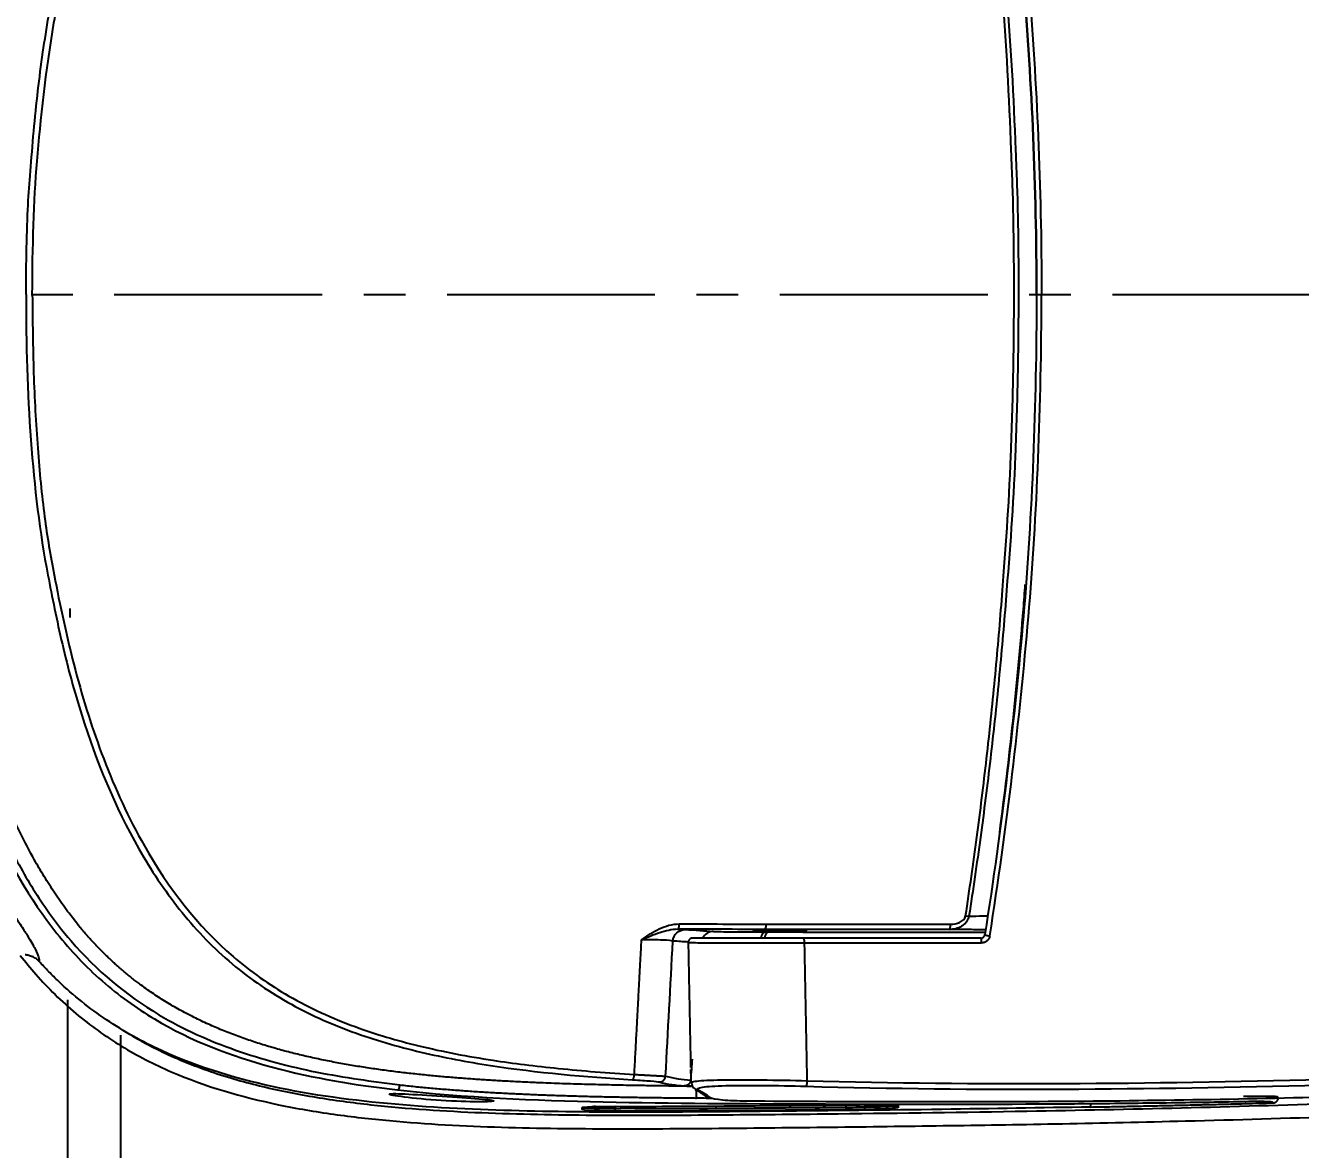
# Model space of a CAD drawing. Extents: x 796 to 6898, y -63 to 2465.
# Drawn here: x 1036.4 to 1343, y 1478.9 to 1749.3 of the extents above; entities that cross this region are included whole.
import ezdxf

# ---------------------------------------------------------------- set-up
doc = ezdxf.new("R2010")
doc.units = 0
doc.header["$LTSCALE"] = 20
doc.header["$MEASUREMENT"] = 0
doc.linetypes.add('CENTER', pattern=[2, 1.25, -0.25, 0.25, -0.25])
doc.layers.get('0').update_dxf_attribs({"linetype": 'CONTINUOUS'})
doc.layers.get('DEFPOINTS').update_dxf_attribs({"linetype": 'CONTINUOUS'})
for name, color, linetype in [('1', 7, 'CONTINUOUS'), ('4', 4, 'CONTINUOUS'), ('CENTER', 2, 'CENTER')]:
    doc.layers.add(name, color=color, linetype=linetype)
doc.styles.get("Standard").update_dxf_attribs({"font": 'NanumGothic.ttf'})
doc.dimstyles.get("Standard").update_dxf_attribs({"dimtxt": 2.7, "dimasz": 2.5, "dimexe": 1.5, "dimexo": 1.5, "dimgap": 1.5, "dimtad": 1, "dimdec": 0, "dimlfac": 10, "dimzin": 0, "dimdsep": 46, "dimtxsty": 'Standard', "dimcen": 0, "dimclrt": 2, "dimadec": 0, "dimazin": 0, "dimtfac": 1, "dimtdec": 0, "dimtmove": 0, "dimatfit": 3, "dimfxl": 0, "dimtolj": 1, "dimtzin": 0, "dimarcsym": 0})

# ---------------------------------------------------------------- blocks, each defined once
blk = doc.blocks.new('*D36')
at = {"color": 3, "lineweight": -2}
for p, q in [((997.8, 1686.1), (997.8, 1966)), ((1722.07, 1686.1), (1722.07, 1966)), ((1027.8, 1961), (1692.07, 1961))]:
    blk.add_line(p, q, dxfattribs=at)
at = {"color": 3}
for points in [[(1027.8, 1966), (1027.8, 1956), (997.8, 1961)], [(1692.07, 1966), (1692.07, 1956), (1722.07, 1961)]]:
    blk.add_solid(points, dxfattribs=at)
at = {"layer": 'DEFPOINTS', "color": 0}
for p in [(1722.07, 1961), (997.8, 1684.6), (1722.07, 1684.6)]:
    blk.add_point(p, dxfattribs=at)
at = {"color": 2, "insert": (1359.94, 1987.33), "char_height": 30, "attachment_point": 5}
blk.add_mtext('\\A1;725', dxfattribs=at)

msp = doc.modelspace()

# ---------------------------------------------------------------- linework, layer by layer
at = {"layer": '1', "color": 0, "linetype": 'Continuous'}
for p, q in [((1047.14, 1609.08), (1047.14, 1606.88)), ((1214.23, 1531.9), (1214.23, 1531.75)), ((1214.23, 1531.65), (1214.23, 1531.28)), ((1243.27, 1489.97), (1243.27, 1489.46)), ((1170.26, 1488.53), (1170.26, 1489.01)), ((1173.26, 1489.53), (1173.26, 1489.01)), ((1178.26, 1489.32), (1178.26, 1488.78)), ((1178.26, 1488.16), (1178.26, 1488.78)), ((1179.57, 1489.34), (1179.57, 1488.78)), ((1182.97, 1489.36), (1182.97, 1488.77)), ((1182.97, 1489.36), (1182.97, 1488.77)), ((1233.67, 1489.71), (1233.67, 1489.15)), ((1236.87, 1489.73), (1236.87, 1489.18)), ((1236.87, 1489.18), (1236.87, 1489.73)), ((1238.27, 1489.73), (1238.27, 1489.2)), ((1238.27, 1488.58), (1238.27, 1489.2)), ((1246.27, 1489), (1246.27, 1489.46))]:
    msp.add_line(p, q, dxfattribs=at)
for centre, major_axis, ratio, start_param, end_param in [((1193.28, 1533.41), (0, -1.5), 0.228999, 0.008965, 1.425862), ((1214.23, 1533.4), (0, -1.5), 0.223098, 0.008952, 1.423303), ((1258.56, 1533.36), (0, -1.5), 0.211079, 0.008928, 1.420364), ((1262.18, 1535.38), (1.48, -0.23), 0.119694, 4.942245, 5.579809), ((1196.79, 1528.78), (0, -1), 1, 3.141593, 4.746913), ((1201.9, 1528.4), (0.22, 2.99), 0.99324, 0.075247, 1.165164), ((1214.24, 1528.28), (0.01, 3), 0.378274, 0.009427, 1.035618), ((1215.02, 1528.28), (0.01, 3), 0.33934, 0.009277, 1.034676), ((1223.54, 1528.78), (0, 1), 0.221069, 4.562842, 6.283185), ((1266.12, 1528.78), (0, 1), 0.209286, 4.560828, 6.283185), ((1268.1, 1530.47), (-0.988, 0.156), 0.119842, 0, 1.800106), ((1198.13, 1494.8), (-0.75, -1.3), 0.990202, 5.230664, 6.795915), ((1224.1, 1495.65), (0.04, 1.5), 0.226161, 3.189015, 4.564472), ((1201.15, 1492.87), (-0.87, -1.22), 0.988984, 6.267805, 6.91796)]:
    msp.add_ellipse(centre, major_axis=major_axis, ratio=ratio, start_param=start_param, end_param=end_param, dxfattribs=at)
for points, degree, knots in [([(1007.18, 1684.61), (1007.21, 1688.52), (1007.26, 1696.25), (1007.62, 1707.73), (1008.19, 1715.45), (1009.01, 1726.42), (1010.07, 1737.13), (1012.36, 1755.42), (1017.09, 1780.58), (1025.64, 1806.56), (1035.2, 1825.51), (1043.96, 1838.39), (1054.73, 1849.87), (1066.93, 1858.73), (1081.08, 1865.69), (1095.67, 1870.44), (1111.13, 1873.76), (1121.25, 1875.04), (1126.31, 1875.68)], 3, [0, 0, 0, 0, 0.043893, 0.086888, 0.129007, 0.170264, 0.210669, 0.250243, 0.3783, 0.500162, 0.562466, 0.625028, 0.683175, 0.749984, 0.806331, 0.875009, 0.937446, 1, 1, 1, 1]), ([(1008.72, 1684.61), (1008.79, 1706.75), (1009.9, 1725.46), (1014.48, 1758.19), (1016.49, 1769), (1021.87, 1790.16), (1025.23, 1800.52), (1033.88, 1820.14), (1039.16, 1829.42), (1048.99, 1841.66), (1052.58, 1845.43), (1060.36, 1852.19), (1064.54, 1855.16), (1077.7, 1862.94), (1087.28, 1866.58), (1106.82, 1871.75), (1116.82, 1873.36), (1126.9, 1874.49)], 3, [0, 0, 0, 0, 0.25, 0.25, 0.375, 0.375, 0.5, 0.5, 0.625, 0.625, 0.6875, 0.6875, 0.75, 0.75, 0.875, 0.875, 1, 1, 1, 1]), ([(1196.68, 1874.66), (1191.81, 1874.61), (1181.32, 1874.51), (1164.96, 1874.13), (1147.23, 1873.35), (1128.6, 1871.85), (1109.72, 1869.13), (1089.11, 1864), (1070.52, 1855.64), (1055.67, 1843.69), (1045.95, 1832.16), (1037.25, 1818.32), (1029.73, 1801.81), (1023.48, 1782.37), (1018.96, 1762.52), (1015.77, 1742.34), (1013.71, 1721.94), (1012.53, 1705), (1012.39, 1691.38), (1012.32, 1684.61)], 3, [0, 0, 0, 0, 0.046725, 0.100737, 0.158073, 0.218821, 0.282905, 0.344446, 0.42649, 0.479304, 0.526887, 0.568969, 0.632108, 0.69401, 0.755202, 0.816507, 0.878002, 0.939323, 1, 1, 1, 1]), ([(1036.58, 1684.58), (1036.61, 1688.33), (1036.66, 1695.71), (1037.02, 1706.6), (1037.6, 1713.63), (1038.39, 1723.76), (1039.39, 1733.46), (1040.58, 1742.72), (1043.43, 1760.74), (1049.45, 1786.65), (1060.82, 1813.89), (1073.53, 1832.82), (1085.31, 1845.18), (1099.31, 1854.95), (1114.4, 1861.77), (1131.03, 1866.68), (1148.03, 1869.88), (1165.7, 1871.98), (1177.2, 1872.75), (1182.83, 1873.12)], 3, [0, 0, 0, 0, 0.039427, 0.077731, 0.114791, 0.150512, 0.184824, 0.217678, 0.249043, 0.377641, 0.498802, 0.562671, 0.62402, 0.684564, 0.749433, 0.805849, 0.874829, 0.938675, 1, 1, 1, 1]), ([(1038.09, 1684.58), (1038.11, 1695.9), (1038.45, 1707.17), (1040.05, 1726.64), (1041.34, 1738.33), (1044.26, 1755.73), (1045.4, 1761.5), (1048.06, 1772.99), (1049.6, 1778.73), (1054.88, 1795.56), (1059.23, 1806.35), (1067.82, 1821.54), (1071.04, 1826.43), (1078.13, 1835.45), (1082.02, 1839.62), (1088.5, 1845.26), (1090.77, 1847.05), (1095.46, 1850.35), (1097.87, 1851.87), (1105.26, 1856.08), (1110.43, 1858.42), (1121.14, 1862.36), (1126.68, 1863.96), (1137.77, 1866.59), (1143.38, 1867.62), (1160.31, 1870.18), (1171.74, 1871.18), (1183.25, 1871.85)], 3, [0, 0, 0, 0, 0.119755, 0.119755, 0.245504, 0.245504, 0.308379, 0.308379, 0.371254, 0.371254, 0.497003, 0.497003, 0.559878, 0.559878, 0.622752, 0.622752, 0.65419, 0.65419, 0.685627, 0.685627, 0.748501, 0.748501, 0.811376, 0.811376, 0.874251, 0.874251, 1, 1, 1, 1]), ([(1279.53, 1684.6), (1279.53, 1711.1), (1278.48, 1733.97), (1274.31, 1786.53), (1271.2, 1812.61), (1267.11, 1838.58)], 3, [0, 0, 0, 0, 0.5, 0.5, 1, 1, 1, 1]), ([(1268.3, 1838.88), (1272.4, 1812.87), (1275.52, 1786.73), (1279.68, 1734.07), (1280.73, 1711.15), (1280.73, 1684.6)], 3, [0, 0, 0, 0, 0.5, 0.5, 1, 1, 1, 1]), ([(1274.15, 1684.33), (1274.15, 1687.54), (1274.14, 1690.74), (1274.09, 1697.16), (1274.04, 1700.36), (1273.87, 1709.98), (1273.7, 1712.88), (1273, 1732.07), (1272.29, 1744.83), (1270.87, 1763.93), (1270.34, 1770.29), (1269.15, 1782.99), (1268.5, 1789.33), (1267.08, 1801.98), (1266.31, 1808.3), (1264.65, 1820.93), (1263.76, 1827.23), (1262.82, 1833.53)], 3, [0, 0, 0, 0, 0.0625, 0.0625, 0.125, 0.125, 0.25, 0.25, 0.5, 0.5, 0.625, 0.625, 0.75, 0.75, 0.875, 0.875, 1, 1, 1, 1]), ([(1263.62, 1833.59), (1264.59, 1827.29), (1265.49, 1820.98), (1267.19, 1808.36), (1267.97, 1802.03), (1269.42, 1789.37), (1270.09, 1783.03), (1271.3, 1770.32), (1271.84, 1763.96), (1273.29, 1744.85), (1274.02, 1732.09), (1274.74, 1712.89), (1274.91, 1709.99), (1275.09, 1700.37), (1275.13, 1697.16), (1275.19, 1690.74), (1275.2, 1687.54), (1275.19, 1684.33)], 3, [0, 0, 0, 0, 0.125, 0.125, 0.25, 0.25, 0.375, 0.375, 0.5, 0.5, 0.75, 0.75, 0.875, 0.875, 0.9375, 0.9375, 1, 1, 1, 1]), ([(1270.62, 1814.48), (1273.02, 1796.48), (1274.96, 1778.41), (1278.48, 1733.99), (1279.53, 1711.06), (1279.53, 1684.6)], 3, [0, 0, 0, 0, 0.408678, 0.408678, 1, 1, 1, 1]), ([(1007.18, 1684.61), (1007.2, 1662.46), (1008.25, 1640.21), (1012.76, 1610.9), (1014.75, 1600.06), (1020.1, 1578.79), (1023.46, 1568.38), (1032.1, 1548.59), (1037.4, 1539.21), (1047.3, 1526.78), (1050.92, 1522.94), (1058.78, 1516.04), (1063.01, 1512.99), (1076.32, 1505.04), (1086.02, 1501.36), (1105.72, 1496.09), (1115.77, 1494.45), (1125.89, 1493.29)], 3, [0, 0, 0, 0, 0.25, 0.25, 0.375, 0.375, 0.5, 0.5, 0.625, 0.625, 0.6875, 0.6875, 0.75, 0.75, 0.875, 0.875, 1, 1, 1, 1]), ([(1008.72, 1684.61), (1008.74, 1680.74), (1008.77, 1673.15), (1009.09, 1661.99), (1009.6, 1651.31), (1010.31, 1641.09), (1011.21, 1631.32), (1012.29, 1625.52), (1013.53, 1616.68), (1014.93, 1608.32), (1016.45, 1600.44), (1018.09, 1593.04), (1019.83, 1586.14), (1021.65, 1579.74), (1023.52, 1573.83), (1025.41, 1568.42), (1027.3, 1563.49), (1030.15, 1556.7), (1034.57, 1547.56), (1040.68, 1537.59), (1051.02, 1524.09), (1063.36, 1513.79), (1080.49, 1504.94), (1093.34, 1500.53), (1109.74, 1496.7), (1119.79, 1495.37), (1126.49, 1494.48)], 3, [0, 0, 0, 0, 0.043803, 0.085816, 0.126123, 0.164778, 0.201813, 0.237237, 0.271048, 0.303235, 0.33378, 0.362666, 0.389876, 0.415398, 0.439219, 0.461332, 0.481735, 0.500424, 0.547145, 0.600351, 0.638368, 0.749997, 0.792002, 0.875008, 0.916739, 1, 1, 1, 1]), ([(1196.79, 1494.15), (1181.15, 1494.32), (1159.26, 1494.69), (1131.01, 1495.97), (1100.85, 1499.2), (1073.39, 1511.26), (1061.35, 1520.28), (1054.29, 1527.1), (1051.23, 1530.33), (1046.55, 1535.97), (1035.61, 1551.63), (1022.33, 1582.63), (1016, 1615.03), (1013.08, 1642.76), (1012.31, 1669.85), (1012.32, 1684.61)], 5, [0, 0, 0, 0, 0, 0, 0.248533, 0.35731, 0.459634, 0.477422, 0.480384, 0.491238, 0.514901, 0.53066, 0.593382, 0.780263, 1, 1, 1, 1, 1, 1]), ([(1036.58, 1684.58), (1036.56, 1660.91), (1037.92, 1637.42), (1042.82, 1611.99), (1043.96, 1606.22), (1046.65, 1594.74), (1048.2, 1589.02), (1053.51, 1572.21), (1057.9, 1561.42), (1066.58, 1546.2), (1069.83, 1541.31), (1077, 1532.27), (1080.93, 1528.09), (1089.68, 1520.54), (1094.47, 1517.21), (1104.41, 1511.59), (1109.61, 1509.24), (1120.37, 1505.3), (1125.92, 1503.7), (1137.03, 1501.06), (1142.63, 1500.02), (1159.54, 1497.44), (1170.95, 1496.43), (1182.42, 1495.73)], 3, [0, 0, 0, 0, 0.25, 0.25, 0.3125, 0.3125, 0.375, 0.375, 0.5, 0.5, 0.5625, 0.5625, 0.625, 0.625, 0.6875, 0.6875, 0.75, 0.75, 0.8125, 0.8125, 0.875, 0.875, 1, 1, 1, 1]), ([(1038.09, 1684.58), (1038.15, 1678.27), (1038.25, 1665.94), (1039.25, 1647.94), (1040.86, 1630.88), (1043.59, 1615.3), (1047.92, 1594.69), (1054.93, 1572.42), (1066.02, 1548.15), (1081.26, 1528.24), (1099.87, 1515.22), (1115.07, 1508.31), (1131.6, 1503.46), (1145.32, 1500.86), (1156.59, 1499.31), (1164.81, 1498.4), (1173.62, 1497.6), (1179.71, 1497.2), (1182.84, 1497)], 3, [0, 0, 0, 0, 0.066982, 0.130716, 0.191334, 0.248966, 0.335776, 0.415755, 0.499002, 0.623838, 0.68452, 0.749311, 0.808177, 0.874762, 0.902999, 0.933262, 0.965585, 1, 1, 1, 1]), ([(1262.49, 1535.15), (1263.45, 1541.45), (1264.35, 1547.75), (1266.04, 1560.37), (1266.82, 1566.69), (1268.27, 1579.34), (1268.93, 1585.68), (1270.14, 1598.37), (1270.69, 1604.74), (1272.15, 1623.83), (1272.89, 1633.09), (1273.63, 1652.27), (1273.82, 1658.67), (1274.01, 1668.29), (1274.06, 1671.5), (1274.13, 1677.91), (1274.14, 1681.12), (1274.15, 1684.33)], 3, [0, 0, 0, 0, 0.125, 0.125, 0.25, 0.25, 0.375, 0.375, 0.5, 0.5, 0.75, 0.75, 0.875, 0.875, 0.9375, 0.9375, 1, 1, 1, 1]), ([(1275.19, 1684.33), (1275.19, 1681.12), (1275.17, 1677.91), (1275.1, 1671.49), (1275.05, 1668.28), (1274.86, 1658.66), (1274.67, 1652.26), (1273.91, 1633.07), (1273.16, 1623.81), (1271.66, 1604.7), (1271.1, 1598.34), (1269.87, 1585.63), (1269.19, 1579.29), (1267.71, 1566.63), (1266.91, 1560.31), (1265.19, 1547.69), (1264.27, 1541.38), (1263.29, 1535.09)], 3, [0, 0, 0, 0, 0.0625, 0.0625, 0.125, 0.125, 0.25, 0.25, 0.5, 0.5, 0.625, 0.625, 0.75, 0.75, 0.875, 0.875, 1, 1, 1, 1]), ([(1279.53, 1684.6), (1279.53, 1658.1), (1278.48, 1631.73), (1274.31, 1582.67), (1271.2, 1556.59), (1267.11, 1530.62)], 3, [0, 0, 0, 0, 0.5, 0.5, 1, 1, 1, 1]), ([(1268.3, 1530.32), (1272.4, 1556.33), (1275.52, 1582.47), (1279.68, 1631.63), (1280.73, 1658.05), (1280.73, 1684.6)], 3, [0, 0, 0, 0, 0.5, 0.5, 1, 1, 1, 1]), ([(1270.69, 1555.24), (1273.06, 1573.07), (1274.97, 1590.97), (1276.55, 1610.91), (1276.7, 1612.89), (1276.85, 1614.86)], 3, [0, 0, 0, 0, 0.901127, 0.901127, 1, 1, 1, 1]), ([(1022.98, 1548.84), (1023.63, 1548.52), (1024.49, 1547.8), (1026.44, 1545.52), (1027.2, 1544.58), (1028.76, 1542.47), (1029.34, 1541.66), (1030.78, 1539.62), (1031.65, 1538.35), (1033.52, 1535.6), (1034.42, 1534.25), (1035.83, 1532.1), (1036.38, 1531.24), (1037.75, 1529.04), (1038.32, 1528.04), (1039.59, 1525.58), (1039.81, 1524.72), (1039.74, 1524.18)], 3, [0, 0, 0, 0, 0.25, 0.25, 0.375, 0.375, 0.4375, 0.4375, 0.5, 0.5, 0.5625, 0.5625, 0.625, 0.625, 0.75, 0.75, 1, 1, 1, 1]), ([(1035.2, 1525.62), (1036.41, 1524.08), (1037.65, 1522.57), (1041.91, 1517.73), (1045.12, 1514.56), (1052.01, 1508.77), (1055.68, 1506.15), (1063.36, 1501.48), (1067.38, 1499.43), (1079.77, 1494.08), (1088.45, 1491.57), (1101.65, 1488.81), (1106.09, 1488.06), (1114.99, 1486.8), (1119.46, 1486.3), (1132.9, 1485.06), (1141.88, 1484.6), (1159.86, 1484.04), (1168.86, 1483.95), (1186.84, 1483.92), (1195.84, 1483.98), (1213.82, 1484.15), (1222.83, 1484.25), (1240.77, 1484.46), (1259.03, 1484.69), (1285.01, 1485.12), (1317.94, 1485.84), (1339.69, 1486.48), (1373.96, 1487.69), (1395.97, 1488.67), (1429, 1490.72), (1440, 1491.49), (1461.98, 1493.32), (1472.95, 1494.37), (1494.86, 1496.9), (1505.8, 1498.37), (1527.56, 1501.95), (1538.39, 1504.06), (1559.83, 1509.22), (1570.44, 1512.28), (1591.2, 1519.72), (1601.35, 1524.12), (1617.11, 1532.49), (1622.97, 1535.99), (1628.65, 1539.76)], 3, [0, 0, 0, 0, 0.010075, 0.010075, 0.033249, 0.033249, 0.056423, 0.056423, 0.079597, 0.079597, 0.125945, 0.125945, 0.149119, 0.149119, 0.172293, 0.172293, 0.218641, 0.218641, 0.264989, 0.264989, 0.311338, 0.311338, 0.357686, 0.357686, 0.404034, 0.450382, 0.49673, 0.553904, 0.553904, 0.657425, 0.657425, 0.709186, 0.709186, 0.760947, 0.760947, 0.812708, 0.812708, 0.864469, 0.864469, 0.91623, 0.91623, 0.967991, 0.967991, 1, 1, 1, 1]), ([(1184.58, 1529.38), (1184.59, 1529.44), (1184.66, 1529.45), (1184.75, 1529.51), (1184.79, 1529.54), (1184.92, 1529.63), (1185.01, 1529.69), (1185.26, 1529.88), (1185.43, 1530), (1185.95, 1530.35), (1186.3, 1530.58), (1187.36, 1531.25), (1188.09, 1531.66), (1190.34, 1532.71), (1191.96, 1533.2), (1193.62, 1533.19)], 3, [0, 0, 0, 0, 0.015625, 0.015625, 0.03125, 0.03125, 0.0625, 0.0625, 0.125, 0.125, 0.25, 0.25, 0.5, 0.5, 1, 1, 1, 1]), ([(1263.29, 1535.09), (1263.13, 1534.06), (1262.42, 1533.18), (1260.65, 1532.11), (1259.61, 1531.87), (1258.56, 1531.87)], 3, [0, 0, 0, 0, 0.5, 0.5, 1, 1, 1, 1]), ([(1258.87, 1533.15), (1259.61, 1533.15), (1260.34, 1533.26), (1261.71, 1533.86), (1262.37, 1534.4), (1262.49, 1535.15)], 3, [0, 0, 0, 0, 0.5, 0.5, 1, 1, 1, 1]), ([(1263.29, 1535.09), (1264.4, 1535.1), (1265.52, 1535.11), (1267.06, 1535.12), (1267.46, 1535.13), (1267.86, 1535.13)], 3, [0, 0, 0, 0, 0.741978, 0.741978, 1, 1, 1, 1]), ([(1193.28, 1531.91), (1191.82, 1531.91), (1190.37, 1531.53), (1188.21, 1530.82), (1187.49, 1530.55), (1186.41, 1530.13), (1186.05, 1529.99), (1185.5, 1529.76), (1185.32, 1529.69), (1185.04, 1529.58), (1184.95, 1529.54), (1184.81, 1529.48), (1184.77, 1529.46), (1184.68, 1529.43), (1184.59, 1529.44), (1184.59, 1529.38)], 3, [0, 0, 0, 0, 0.5, 0.5, 0.75, 0.75, 0.875, 0.875, 0.9375, 0.9375, 0.96875, 0.96875, 0.984375, 0.984375, 1, 1, 1, 1]), ([(1192.11, 1529.08), (1192.16, 1529.83), (1192.5, 1530.55), (1193.59, 1531.57), (1194.33, 1531.87), (1195.07, 1531.87)], 3, [0, 0, 0, 0, 0.5, 0.5, 1, 1, 1, 1]), ([(1223.54, 1529.78), (1220.18, 1529.78), (1216.69, 1529.78), (1210.1, 1529.78), (1206.99, 1529.78), (1201.84, 1529.78), (1199.79, 1529.78), (1197.37, 1529.78), (1196.8, 1529.78), (1196.78, 1529.78)], 3, [0, 0, 0, 0, 0.259246, 0.259246, 0.518493, 0.518493, 0.777739, 0.777739, 1, 1, 1, 1]), ([(1201.89, 1531.4), (1202.31, 1531.37), (1203.69, 1531.34), (1207.99, 1531.3), (1210.95, 1531.28), (1214.23, 1531.28)], 3, [0, 0, 0, 0, 0.5, 0.5, 1, 1, 1, 1]), ([(1214.23, 1531.75), (1212.49, 1531.73), (1211.42, 1531.71), (1211.42, 1531.68), (1212.49, 1531.66), (1214.23, 1531.65)], 3, [0, 0, 0, 0, 0.5, 0.5, 1, 1, 1, 1]), ([(1224.42, 1531.69), (1224.42, 1531.71), (1224.42, 1531.74), (1224.4, 1531.74), (1224.1, 1531.73), (1222.87, 1531.75), (1221.99, 1531.76), (1218.87, 1531.77), (1216.19, 1531.76), (1214.23, 1531.75)], 3, [0, 0, 0, 0, 0.00002, 0.00002, 0.250015, 0.250015, 0.50001, 0.50001, 1, 1, 1, 1]), ([(1214.23, 1531.65), (1216.19, 1531.64), (1218.86, 1531.65), (1221.99, 1531.67), (1222.87, 1531.67), (1223.92, 1531.69), (1224.22, 1531.7), (1224.35, 1531.71)], 3, [0, 0, 0, 0, 0.536931, 0.536931, 0.805396, 0.805396, 1, 1, 1, 1]), ([(1215.02, 1531.28), (1221.39, 1531.26), (1227.78, 1531.25), (1240.61, 1531.23), (1247.05, 1531.22), (1256.75, 1531.21), (1259.99, 1531.2), (1264.59, 1531.2), (1265.94, 1531.2), (1267.3, 1531.19)], 3, [0, 0, 0, 0, 0.369242, 0.369242, 0.738484, 0.738484, 0.923105, 0.923105, 1, 1, 1, 1]), ([(1266.12, 1529.78), (1265.19, 1529.78), (1264.26, 1529.78), (1262.19, 1529.78), (1261.06, 1529.78), (1247.78, 1529.78), (1235.65, 1529.78), (1223.54, 1529.78)], 3, [0, 0, 0, 0, 0.065536, 0.065536, 0.145408, 0.145408, 1, 1, 1, 1]), ([(1267.38, 1531.8), (1267.06, 1531.8), (1266.75, 1531.8), (1265.07, 1531.81), (1263.74, 1531.83), (1261.77, 1531.84), (1261.13, 1531.85), (1260.16, 1531.86), (1259.84, 1531.86), (1259.2, 1531.87), (1258.88, 1531.87), (1258.56, 1531.87)], 3, [0, 0, 0, 0, 0.104494, 0.104494, 0.552247, 0.552247, 0.776124, 0.776124, 0.888062, 0.888062, 1, 1, 1, 1]), ([(1266.12, 1529.78), (1266.23, 1529.78), (1266.34, 1529.8), (1266.51, 1529.86), (1266.56, 1529.88), (1266.66, 1529.94), (1266.71, 1529.97), (1266.81, 1530.05), (1266.85, 1530.09), (1266.93, 1530.18), (1266.96, 1530.23), (1267.02, 1530.34), (1267.04, 1530.39), (1267.08, 1530.51), (1267.1, 1530.57), (1267.11, 1530.62)], 3, [0, 0, 0, 0, 0.25, 0.25, 0.375, 0.375, 0.5, 0.5, 0.625, 0.625, 0.75, 0.75, 0.875, 0.875, 1, 1, 1, 1]), ([(1268.3, 1530.32), (1268.28, 1530.2), (1268.25, 1530.08), (1268.18, 1529.86), (1268.13, 1529.75), (1268.04, 1529.6), (1268.01, 1529.55), (1267.94, 1529.45), (1267.91, 1529.4), (1267.79, 1529.27), (1267.71, 1529.18), (1267.58, 1529.07), (1267.53, 1529.03), (1267.43, 1528.96), (1267.38, 1528.93), (1267.23, 1528.84), (1267.12, 1528.79), (1266.9, 1528.71), (1266.79, 1528.68), (1266.56, 1528.64), (1266.44, 1528.63), (1266.33, 1528.63)], 3, [0, 0, 0, 0, 0.125, 0.125, 0.25, 0.25, 0.3125, 0.3125, 0.375, 0.375, 0.5, 0.5, 0.5625, 0.5625, 0.625, 0.625, 0.75, 0.75, 0.875, 0.875, 1, 1, 1, 1]), ([(1182.84, 1497), (1182.93, 1498.61), (1183.1, 1501.74), (1183.34, 1506.27), (1183.56, 1510.49), (1183.77, 1514.41), (1183.97, 1518.01), (1184.14, 1521.3), (1184.3, 1524.27), (1184.44, 1526.93), (1184.53, 1528.6), (1184.57, 1529.38)], 3, [0, 0, 0, 0, 0.14962, 0.289664, 0.420105, 0.540919, 0.652086, 0.753591, 0.845419, 0.927558, 1, 1, 1, 1]), ([(1192.11, 1529.08), (1191.85, 1529.18), (1190.99, 1529.26), (1188.34, 1529.37), (1186.51, 1529.39), (1184.57, 1529.38)], 3, [0, 0, 0, 0, 0.5, 0.5, 1, 1, 1, 1]), ([(1195.79, 1528.76), (1195.78, 1528.73), (1196.39, 1528.72), (1198.92, 1528.68), (1201.06, 1528.66), (1206.43, 1528.63), (1209.67, 1528.63), (1216.55, 1528.62), (1220.25, 1528.62), (1223.76, 1528.63)], 3, [0, 0, 0, 0, 0.223055, 0.223055, 0.482036, 0.482036, 0.741018, 0.741018, 1, 1, 1, 1]), ([(1036.34, 1525.83), (1036.63, 1525.81), (1036.93, 1525.76), (1037.37, 1525.64), (1037.52, 1525.6), (1037.81, 1525.5), (1037.96, 1525.44), (1038.1, 1525.37)], 3, [0, 0, 0, 0, 0.5, 0.5, 0.75, 0.75, 1, 1, 1, 1]), ([(1039.74, 1524.18), (1039.51, 1524.43), (1039.25, 1524.66), (1038.84, 1524.96), (1038.7, 1525.05), (1038.41, 1525.22), (1038.25, 1525.3), (1038.1, 1525.37)], 3, [0, 0, 0, 0, 0.5, 0.5, 0.75, 0.75, 1, 1, 1, 1]), ([(1292.59, 1489.16), (1280.66, 1488.96), (1255.41, 1488.53), (1220.19, 1488.18), (1186.93, 1487.85), (1157.03, 1488.01), (1127.15, 1489.26), (1097.46, 1492.92), (1073.27, 1500.02), (1055.79, 1509.71), (1047.11, 1516.68), (1042.02, 1521.7), (1040.5, 1523.35), (1039.74, 1524.18)], 3, [0, 0, 0, 0, 0.136769, 0.289412, 0.403648, 0.517866, 0.632081, 0.746234, 0.860221, 0.918075, 0.974335, 0.987093, 1, 1, 1, 1]), ([(1062.02, 1506.36), (1065.54, 1504.27), (1069.2, 1502.42), (1077.15, 1498.99), (1081.44, 1497.46), (1089.86, 1494.94), (1093.97, 1493.92), (1102.45, 1492.13), (1106.81, 1491.39), (1115.59, 1490.14), (1120.01, 1489.63), (1133.32, 1488.39), (1142.23, 1487.92), (1160.1, 1487.34), (1169.05, 1487.23), (1186.97, 1487.17), (1195.94, 1487.23), (1213.89, 1487.37), (1222.86, 1487.46), (1246.97, 1487.71), (1262.11, 1487.92), (1302.04, 1488.62), (1326.82, 1489.22), (1373.56, 1490.91), (1395.51, 1491.92), (1428.4, 1494.01), (1439.34, 1494.8), (1461.2, 1496.66), (1472.11, 1497.73), (1492.21, 1500.09), (1501.4, 1501.32), (1510.56, 1502.77)], 3, [0, 0, 0, 0, 0.02719, 0.02719, 0.057414, 0.057414, 0.085502, 0.085502, 0.114879, 0.114879, 0.144368, 0.144368, 0.20358, 0.20358, 0.262988, 0.262988, 0.32251, 0.32251, 0.382067, 0.382067, 0.482525, 0.482525, 0.647067, 0.647067, 0.792885, 0.792885, 0.865713, 0.865713, 0.93846, 0.93846, 1, 1, 1, 1]), ([(1182.84, 1497), (1182.94, 1496.99), (1183.14, 1496.98), (1183.43, 1496.96), (1183.73, 1496.95), (1184.02, 1496.93), (1184.32, 1496.91), (1184.62, 1496.9), (1184.91, 1496.88), (1185.21, 1496.87), (1185.5, 1496.85), (1185.78, 1496.83), (1186.07, 1496.82), (1186.35, 1496.8), (1186.63, 1496.79), (1186.9, 1496.78), (1187.16, 1496.76), (1187.42, 1496.75), (1187.67, 1496.73), (1187.84, 1496.73), (1187.95, 1496.72), (1187.99, 1496.72), (1188.04, 1496.71), (1188.08, 1496.71), (1188.13, 1496.71), (1188.17, 1496.71), (1188.22, 1496.7), (1188.27, 1496.7), (1188.32, 1496.7), (1188.37, 1496.7), (1188.42, 1496.69), (1188.47, 1496.69), (1188.52, 1496.69), (1188.57, 1496.68), (1188.63, 1496.68), (1188.68, 1496.68), (1188.73, 1496.67), (1188.79, 1496.67), (1188.84, 1496.67), (1188.9, 1496.66), (1188.95, 1496.66), (1189.01, 1496.66), (1189.06, 1496.66), (1189.11, 1496.65), (1189.17, 1496.65), (1189.22, 1496.65), (1189.28, 1496.64), (1189.33, 1496.64), (1189.38, 1496.64), (1189.44, 1496.63), (1189.49, 1496.63), (1189.54, 1496.63), (1189.59, 1496.63), (1189.64, 1496.62), (1189.69, 1496.62), (1189.74, 1496.62), (1189.79, 1496.62), (1189.83, 1496.61), (1189.88, 1496.61), (1189.92, 1496.61), (1189.97, 1496.61), (1190.01, 1496.61), (1190.05, 1496.6), (1190.09, 1496.6), (1190.12, 1496.6), (1190.16, 1496.6), (1190.18, 1496.6), (1190.21, 1496.6), (1190.23, 1496.6), (1190.3, 1496.59), (1190.27, 1496.59), (1190.35, 1496.59), (1190.32, 1496.59), (1190.34, 1496.59)], 3, [0, 0, 0, 0, 0.025123, 0.0506, 0.076425, 0.102592, 0.129094, 0.155923, 0.18307, 0.210524, 0.238277, 0.266315, 0.294627, 0.323199, 0.352016, 0.381065, 0.410328, 0.43979, 0.469433, 0.49924, 0.504483, 0.509898, 0.515486, 0.521247, 0.527179, 0.533284, 0.539561, 0.54601, 0.552629, 0.55942, 0.566381, 0.573513, 0.580815, 0.588285, 0.595925, 0.603733, 0.611708, 0.61985, 0.628159, 0.636633, 0.645271, 0.654074, 0.663039, 0.672165, 0.681453, 0.6909, 0.700505, 0.710267, 0.720185, 0.730257, 0.740482, 0.750857, 0.761383, 0.772056, 0.782875, 0.793837, 0.804942, 0.816187, 0.82757, 0.839088, 0.85074, 0.862522, 0.874433, 0.88647, 0.89863, 0.91091, 0.923308, 0.935821, 0.948445, 0.961179, 0.974018, 0.986959, 1, 1, 1, 1]), ([(1125.89, 1493.29), (1126.01, 1493.29), (1126.15, 1493.41), (1126.38, 1493.87), (1126.46, 1494.2), (1126.49, 1494.48)], 3, [0, 0, 0, 0, 0.5, 0.5, 1, 1, 1, 1]), ([(1125.89, 1493.29), (1142.19, 1491.43), (1158.73, 1490.77), (1192.02, 1490.04), (1208.76, 1489.98), (1242.58, 1489.83), (1259.68, 1489.81), (1282.14, 1489.92), (1287.36, 1489.96), (1292.59, 1490)], 3, [0, 0, 0, 0, 0.302886, 0.302886, 0.605773, 0.605773, 0.908659, 0.908659, 1, 1, 1, 1]), ([(1126.49, 1494.48), (1140.69, 1492.89), (1154.94, 1492.12), (1169.07, 1491.66), (1183.25, 1491.46), (1197.69, 1491.33), (1197.71, 1491.33), (1197.74, 1491.33), (1197.76, 1491.33), (1197.78, 1491.33), (1197.81, 1491.33)], 5, [0, 0, 0, 0, 0, 0, 0.999999, 0.999999, 0.999999, 0.999999, 0.999999, 1, 1, 1, 1, 1, 1]), ([(1182.42, 1495.73), (1184.09, 1495.63), (1185.61, 1495.52), (1187.86, 1495.33), (1188.59, 1495.26), (1188.8, 1495.2)], 3, [0, 0, 0, 0, 0.5, 0.5, 1, 1, 1, 1]), ([(1224.43, 1495.42), (1220.8, 1495.51), (1217.01, 1495.57), (1209.86, 1495.64), (1206.53, 1495.65), (1201.14, 1495.56), (1199.07, 1495.47), (1197.22, 1495.26), (1196.8, 1495.18), (1196.51, 1495.05), (1196.46, 1495), (1196.46, 1494.96)], 3, [0, 0, 0, 0, 0.267805, 0.267805, 0.535609, 0.535609, 0.803414, 0.803414, 0.937316, 0.937316, 1, 1, 1, 1]), ([(1198.11, 1493.3), (1197.68, 1493.55), (1198.06, 1493.77), (1200.36, 1494.12), (1202.29, 1494.24), (1207.33, 1494.37), (1210.45, 1494.38), (1217.13, 1494.32), (1220.68, 1494.25), (1224.08, 1494.16)], 3, [0, 0, 0, 0, 0.25, 0.25, 0.5, 0.5, 0.75, 0.75, 1, 1, 1, 1]), ([(1197.75, 1491.33), (1197.76, 1491.48), (1197.78, 1491.82), (1197.77, 1492.3), (1197.76, 1492.77), (1197.74, 1493.14), (1197.72, 1493.34), (1197.71, 1493.4)], 3, [0, 0, 0, 0, 0.166015, 0.376481, 0.627275, 0.878312, 1, 1, 1, 1]), ([(1135.16, 1490.81), (1138.45, 1490.58), (1141.83, 1490.45), (1146.93, 1490.39), (1148.63, 1490.46), (1149.33, 1490.71), (1148.34, 1490.88), (1144.18, 1491.28), (1141.08, 1491.5), (1134.58, 1491.93), (1131.17, 1492.14), (1126.07, 1492.39), (1124.37, 1492.43), (1123.67, 1492.2), (1124.68, 1491.95), (1128.79, 1491.37), (1131.86, 1491.04), (1135.16, 1490.81)], 3, [0, 0, 0, 0, 0.125, 0.125, 0.25, 0.25, 0.375, 0.375, 0.5, 0.5, 0.625, 0.625, 0.75, 0.75, 0.875, 0.875, 1, 1, 1, 1]), ([(1210.01, 1490.57), (1207.65, 1490.59), (1205.58, 1490.68), (1202.49, 1490.96), (1201.48, 1491.16), (1201.18, 1491.38)], 3, [0, 0, 0, 0, 0.5, 0.5, 1, 1, 1, 1]), ([(1347.96, 1491.52), (1336.18, 1491.21), (1324.41, 1490.96), (1301.1, 1490.61), (1289.53, 1490.49), (1266.52, 1490.37), (1255.11, 1490.36), (1232.45, 1490.41), (1221.22, 1490.48), (1210.01, 1490.57)], 3, [0, 0, 0, 0, 0.25, 0.25, 0.5, 0.5, 0.75, 0.75, 1, 1, 1, 1]), ([(1292.59, 1490), (1298.64, 1490.06), (1304.71, 1490.12), (1313.84, 1490.25), (1316.89, 1490.3), (1323, 1490.4), (1326.07, 1490.45), (1329.13, 1490.51)], 3, [0, 0, 0, 0, 0.5, 0.5, 0.75, 0.75, 1, 1, 1, 1]), ([(1292.59, 1489.16), (1293.91, 1489.19), (1296.54, 1489.24), (1300.46, 1489.31), (1304.32, 1489.39), (1308.12, 1489.47), (1311.86, 1489.55), (1315.54, 1489.64), (1319.17, 1489.72), (1322.73, 1489.81), (1326.24, 1489.89), (1329.69, 1489.98), (1333.08, 1490.08), (1335.32, 1490.14), (1336.43, 1490.17)], 3, [0, 0, 0, 0, 0.090684, 0.18003, 0.268041, 0.354715, 0.440052, 0.524054, 0.606718, 0.688047, 0.768039, 0.846696, 0.924016, 1, 1, 1, 1]), ([(1329.13, 1490.51), (1331.15, 1490.55), (1332.99, 1490.56), (1335.63, 1490.51), (1336.37, 1490.45), (1336.38, 1490.36)], 3, [0, 0, 0, 0, 0.5, 0.5, 1, 1, 1, 1]), ([(1337.55, 1491.56), (1337.53, 1491.63), (1336.69, 1491.69), (1333.69, 1491.74), (1331.56, 1491.74), (1329.3, 1491.71)], 3, [0, 0, 0, 0, 0.5, 0.5, 1, 1, 1, 1]), ([(1336.4, 1490.36), (1336.41, 1490.33), (1336.43, 1490.3), (1336.45, 1490.23), (1336.47, 1490.2), (1336.48, 1490.17)], 3, [0, 0, 0, 0, 0.513804, 0.513804, 1, 1, 1, 1]), ([(1336.48, 1490.17), (1336.56, 1490.17), (1336.63, 1490.18), (1336.78, 1490.22), (1336.86, 1490.24), (1337, 1490.3), (1337.07, 1490.34), (1337.19, 1490.43), (1337.25, 1490.48), (1337.36, 1490.59), (1337.41, 1490.65), (1337.49, 1490.78), (1337.53, 1490.85), (1337.61, 1491.06), (1337.64, 1491.21), (1337.64, 1491.37)], 3, [0, 0, 0, 0, 0.125, 0.125, 0.25, 0.25, 0.375, 0.375, 0.5, 0.5, 0.625, 0.625, 0.75, 0.75, 1, 1, 1, 1]), ([(1170.26, 1489.05), (1170.26, 1489.13), (1171.13, 1489.21), (1174.08, 1489.31), (1176.15, 1489.33), (1178.26, 1489.33)], 3, [0, 0, 0, 0, 0.5, 0.5, 1, 1, 1, 1]), ([(1170.26, 1489.01), (1170.26, 1488.96), (1171.11, 1488.9), (1174.1, 1488.81), (1176.12, 1488.78), (1178.26, 1488.78)], 3, [0, 0, 0, 0, 0.5, 0.5, 1, 1, 1, 1]), ([(1178.26, 1488.16), (1176.15, 1488.16), (1174.08, 1488.21), (1171.13, 1488.35), (1170.26, 1488.45), (1170.26, 1488.53)], 3, [0, 0, 0, 0, 0.5, 0.5, 1, 1, 1, 1]), ([(1178.26, 1488.78), (1176.94, 1488.78), (1175.65, 1488.81), (1173.81, 1488.9), (1173.26, 1488.95), (1173.26, 1489.01)], 3, [0, 0, 0, 0, 0.5, 0.5, 1, 1, 1, 1]), ([(1178.26, 1489.33), (1182.01, 1489.32), (1185.76, 1489.32), (1199.46, 1489.37), (1209.41, 1489.46), (1225.66, 1489.61), (1231.96, 1489.67), (1238.27, 1489.74)], 3, [0, 0, 0, 0, 0.187345, 0.187345, 0.684782, 0.684782, 1, 1, 1, 1]), ([(1238.27, 1488.58), (1231.9, 1488.51), (1225.54, 1488.44), (1209.15, 1488.29), (1199.13, 1488.2), (1185.5, 1488.15), (1181.88, 1488.15), (1178.26, 1488.16)], 3, [0, 0, 0, 0, 0.31831, 0.31831, 0.819183, 0.819183, 1, 1, 1, 1]), ([(1182.97, 1488.77), (1185.03, 1488.78), (1187.09, 1488.78), (1199.17, 1488.82), (1209.18, 1488.92), (1224.02, 1489.05), (1228.84, 1489.1), (1233.67, 1489.15)], 3, [0, 0, 0, 0, 0.12201, 0.12201, 0.714374, 0.714374, 1, 1, 1, 1]), ([(1238.27, 1489.74), (1240.38, 1489.77), (1242.45, 1489.75), (1245.4, 1489.67), (1246.27, 1489.59), (1246.27, 1489.51)], 3, [0, 0, 0, 0, 0.5, 0.5, 1, 1, 1, 1]), ([(1238.27, 1489.2), (1240.41, 1489.21), (1242.43, 1489.25), (1245.42, 1489.34), (1246.27, 1489.4), (1246.27, 1489.46)], 3, [0, 0, 0, 0, 0.5, 0.5, 1, 1, 1, 1]), ([(1243.27, 1489.46), (1243.27, 1489.41), (1242.73, 1489.35), (1240.88, 1489.25), (1239.59, 1489.21), (1238.27, 1489.2)], 3, [0, 0, 0, 0, 0.5, 0.5, 1, 1, 1, 1]), ([(1246.27, 1489), (1246.27, 1488.91), (1245.4, 1488.81), (1242.45, 1488.66), (1240.38, 1488.6), (1238.27, 1488.58)], 3, [0, 0, 0, 0, 0.5, 0.5, 1, 1, 1, 1])]:
    msp.add_open_spline(points, degree=degree, knots=knots, dxfattribs=at)
for points, degree in [([(1193.62, 1533.19), (1200.6, 1533.19), (1207.58, 1533.18), (1214.56, 1533.18)], 3), ([(1214.56, 1533.18), (1229.31, 1533.17), (1244.08, 1533.16), (1258.87, 1533.15)], 3), ([(1193.28, 1531.91), (1194.23, 1531.9), (1194.83, 1531.88), (1195.07, 1531.87)], 3), ([(1214.23, 1531.9), (1207.25, 1531.9), (1200.26, 1531.91), (1193.28, 1531.91)], 3), ([(1195.07, 1531.87), (1197.49, 1531.71), (1199.76, 1531.56), (1201.89, 1531.4)], 3), ([(1258.56, 1531.87), (1243.77, 1531.88), (1228.99, 1531.89), (1214.23, 1531.9)], 3), ([(1214.23, 1531.28), (1214.49, 1531.28), (1214.75, 1531.28), (1215.02, 1531.28)], 3), ([(1190.35, 1496.59), (1190.92, 1507.38), (1191.53, 1518.22), (1192.11, 1529.08)], 3), ([(1195.8, 1528.84), (1194.61, 1528.92), (1193.38, 1529), (1192.11, 1529.08)], 3), ([(1195.79, 1528.76), (1196.08, 1513.72), (1196.38, 1498.69)], 2), ([(1224.43, 1495.42), (1224.21, 1506.49), (1223.99, 1517.56), (1223.76, 1528.63)], 3), ([(1223.76, 1528.63), (1237.93, 1528.63), (1252.12, 1528.63), (1266.33, 1528.63)], 3), ([(1196.75, 1500.7), (1196.62, 1499.01), (1196.49, 1497.32), (1196.36, 1495.63)], 3), ([(1190.35, 1496.59), (1192.35, 1496.03), (1194.36, 1495.78), (1196.36, 1495.63)], 3), ([(1196.42, 1497.26), (1196.41, 1497.58), (1196.4, 1497.89), (1196.4, 1498.21)], 3), ([(1196.42, 1496.78), (1196.45, 1494.94)], 1), ([(1188.8, 1495.2), (1190.83, 1494.64), (1192.85, 1494.39), (1194.86, 1494.24)], 3), ([(1194.86, 1494.24), (1195.13, 1494.22), (1195.67, 1494.2), (1196.49, 1494.18)], 3), ([(1197.38, 1493.48), (1198.85, 1492.7), (1200.28, 1491.57)], 2), ([(1201.18, 1491.38), (1200.15, 1492.09), (1199.13, 1492.72), (1198.11, 1493.3)], 3), ([(1224.08, 1494.16), (1265.16, 1493), (1306.5, 1493.38), (1347.96, 1494.45)], 3), ([(1348.18, 1495.73), (1306.75, 1494.66), (1265.47, 1494.27), (1224.43, 1495.42)], 3), ([(1201.52, 1491.24), (1200.26, 1491.25), (1199, 1491.26), (1197.75, 1491.27)], 3), ([(1292.59, 1489.15), (1292.59, 1489.43), (1292.59, 1489.72), (1292.59, 1490)], 3), ([(1336.48, 1490.17), (1336.43, 1490.17)], 1), ([(1337.64, 1491.37), (1337.62, 1491.43), (1337.59, 1491.5), (1337.56, 1491.56)], 3), ([(1170.26, 1488.53), (1170.26, 1488.7), (1170.26, 1488.88), (1170.26, 1489.05)], 3), ([(1173.26, 1489.01), (1170.26, 1489.01)], 1), ([(1178.26, 1488.78), (1178.7, 1488.78), (1179.13, 1488.78), (1179.57, 1488.78)], 3), ([(1182.97, 1488.77), (1181.84, 1488.77), (1180.7, 1488.78), (1179.57, 1488.78)], 3), ([(1233.67, 1489.15), (1234.74, 1489.16), (1235.8, 1489.17), (1236.87, 1489.18)], 3), ([(1236.87, 1489.18), (1237.34, 1489.19), (1237.8, 1489.19), (1238.27, 1489.2)], 3), ([(1243.27, 1489.46), (1246.27, 1489.46)], 1), ([(1246.27, 1489.51), (1246.27, 1489.34), (1246.27, 1489.17), (1246.27, 1489)], 3)]:
    msp.add_open_spline(points, degree=degree, dxfattribs=at)
for points, weights in [([(1182.42, 1495.73), (1182.73, 1495.76), (1182.84, 1497)], [1, 0.767446079401, 1]), ([(1188.8, 1495.2), (1190.24, 1495.15), (1190.35, 1496.59)], [1, 0.720232303103, 1]), ([(1196.36, 1495.63), (1196.26, 1494.22), (1194.86, 1494.24)], [1, 0.728493470851, 1])]:
    msp.add_rational_spline(points, weights, degree=2, dxfattribs=at)
at = {"layer": '4'}
for p, q in [((1046.58, 1514.94), (1046.58, 1447.1)), ((1059.28, 1506.43), (1059.28, 1447.1))]:
    msp.add_line(p, q, dxfattribs=at)
at = {"layer": 'CENTER', "color": 1, "linetype": 'CENTER', "ltscale": 2}
msp.add_line((977.8, 1684.6), (1758.94, 1684.6), dxfattribs=at)

# ---------------------------------------------------------------- dimensions: what is measured, and where the dimension line sits
dim = msp.add_linear_dim(base=(1722.07, 1961), p1=(997.8, 1684.6), p2=(1722.07, 1684.6), text='725', dimstyle='Standard', override={"dimtxt": 30, "dimasz": 30, "dimexe": 5, "dimgap": 10, "dimlfac": 1, "dimzin": 12, "dimclrd": 3, "dimclre": 3, "dimazin": 2, "dimarcsym": 1})
dim.commit()
dim.dimension.update_dxf_attribs({"geometry": '*D36', "text_midpoint": (1359.94, 1987.33)})

doc.saveas('drawing.dxf')
